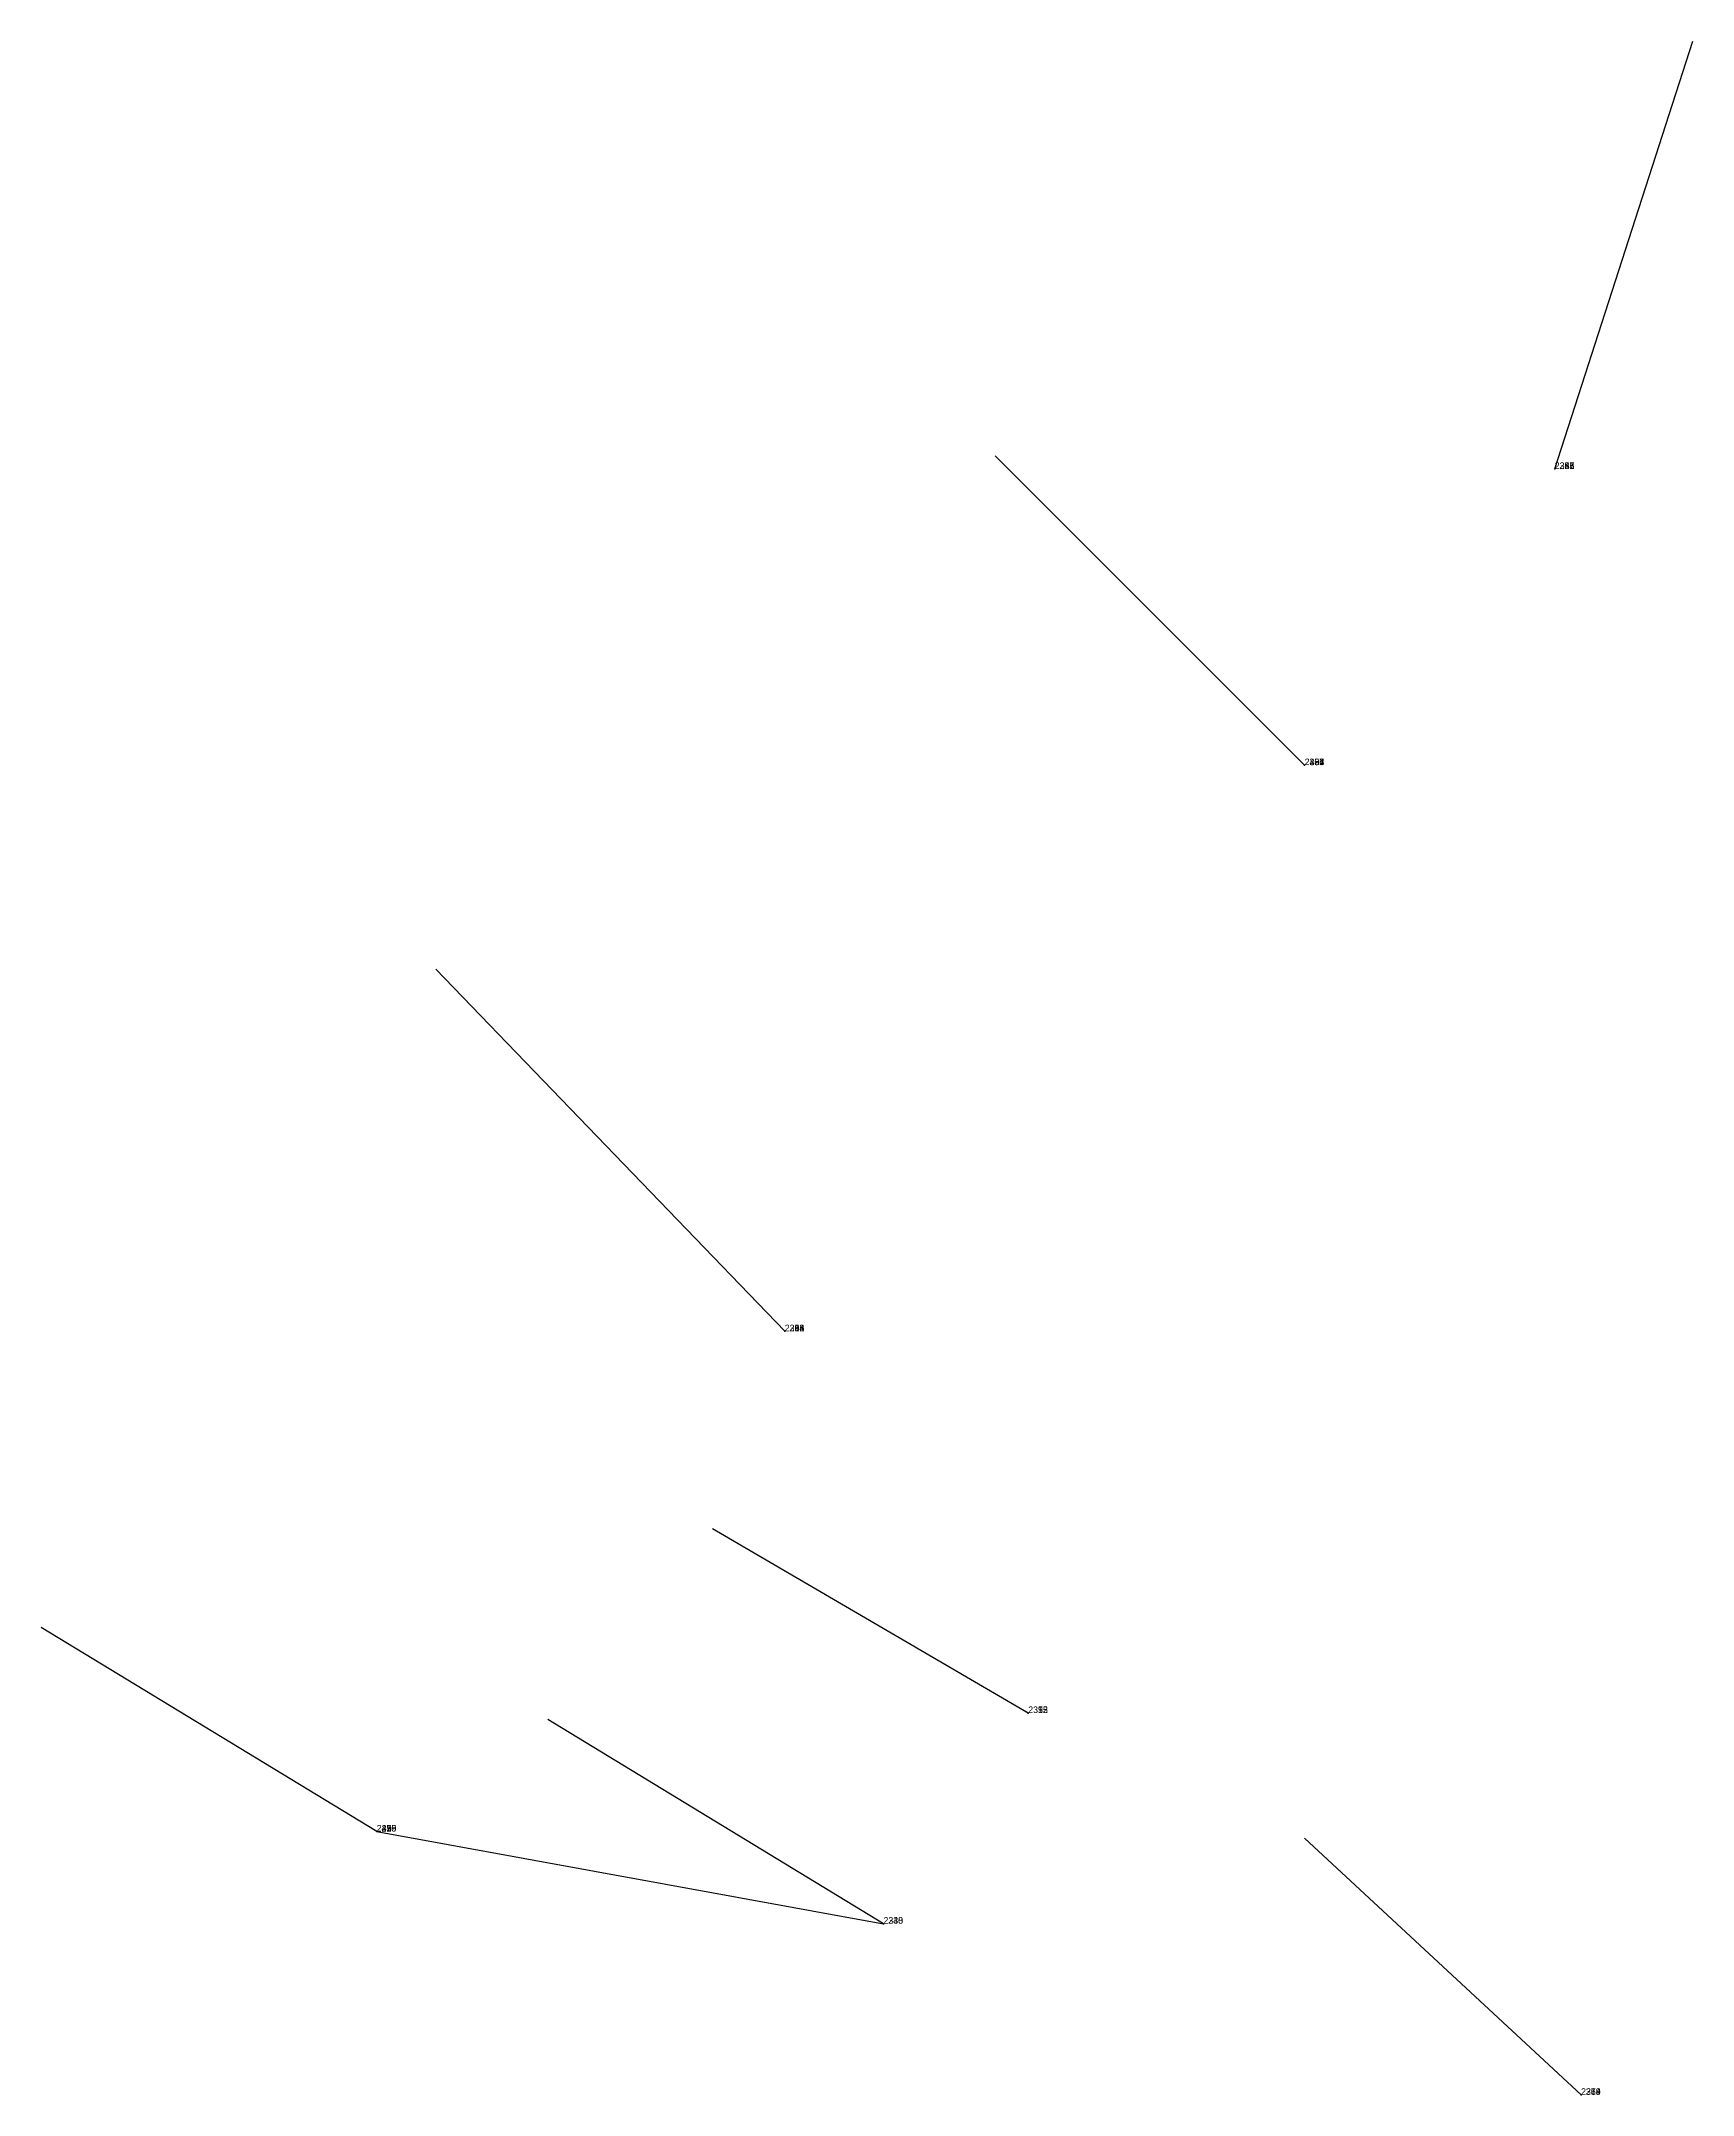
# Model space of a CAD drawing. Extents: x -747426.44 to -747424.45, y -964659.9 to -964657.28.
# Drawn here: x -747426.445 to -747426.194, y -964659.641 to -964659.329 of the extents above; entities that cross this region are included whole.
import ezdxf

# ---------------------------------------------------------------- set-up
doc = ezdxf.new("R2010")
doc.units = 0
for name, color, linetype in [('Facilities', 3, 'CONTINUOUS'), ('Facilities_lines', 3, 'CONTINUOUS'), ('Normals', 1, 'CONTINUOUS'), ('Source_points', 5, 'CONTINUOUS'), ('Text', 3, 'CONTINUOUS')]:
    doc.layers.add(name, color=color, linetype=linetype)

msp = doc.modelspace()

# ---------------------------------------------------------------- linework, layer by layer
at = {"layer": 'Facilities', "color": 3}
for p in [(-747426.215, -964659.394, 137.607), (-747426.253, -964659.439, 137.607), (-747426.332, -964659.525, 137.478), (-747426.295, -964659.583, 137.585), (-747426.394, -964659.601, 137.547), (-747426.211, -964659.641, 137.646)]:
    msp.add_point(p, dxfattribs=at)
at = {"layer": 'Facilities_lines', "color": 3}
for p, q in [((-747426.215, -964659.394, 137.607), (-747426.215, -964659.394, 137.607)), ((-747426.215, -964659.394, 137.607), (-747426.215, -964659.394, 137.607)), ((-747426.215, -964659.394, 137.607), (-747426.215, -964659.394, 137.607)), ((-747426.253, -964659.439, 137.607), (-747426.253, -964659.439, 137.607)), ((-747426.253, -964659.439, 137.607), (-747426.253, -964659.439, 137.607)), ((-747426.253, -964659.439, 137.607), (-747426.253, -964659.439, 137.607)), ((-747426.253, -964659.439, 137.607), (-747426.253, -964659.439, 137.607)), ((-747426.253, -964659.439, 137.607), (-747426.253, -964659.439, 137.607)), ((-747426.253, -964659.439, 137.607), (-747426.253, -964659.439, 137.607)), ((-747426.332, -964659.525, 137.478), (-747426.332, -964659.525, 137.478)), ((-747426.332, -964659.525, 137.478), (-747426.332, -964659.525, 137.478)), ((-747426.332, -964659.525, 137.478), (-747426.332, -964659.525, 137.478)), ((-747426.332, -964659.525, 137.478), (-747426.332, -964659.525, 137.478)), ((-747426.332, -964659.525, 137.478), (-747426.332, -964659.525, 137.478)), ((-747426.332, -964659.525, 137.478), (-747426.332, -964659.525, 137.478)), ((-747426.295, -964659.583, 137.585), (-747426.295, -964659.583, 137.585)), ((-747426.295, -964659.583, 137.585), (-747426.295, -964659.583, 137.585)), ((-747426.394, -964659.601, 137.547), (-747426.317, -964659.615, 137.634)), ((-747426.394, -964659.601, 137.547), (-747426.394, -964659.601, 137.547)), ((-747426.394, -964659.601, 137.547), (-747426.394, -964659.601, 137.547)), ((-747426.394, -964659.601, 137.547), (-747426.317, -964659.615, 137.634)), ((-747426.394, -964659.601, 137.547), (-747426.394, -964659.601, 137.547)), ((-747426.394, -964659.601, 137.547), (-747426.394, -964659.601, 137.547)), ((-747426.394, -964659.601, 137.547), (-747426.394, -964659.601, 137.547)), ((-747426.211, -964659.641, 137.646), (-747426.211, -964659.641, 137.646)), ((-747426.211, -964659.641, 137.646), (-747426.211, -964659.641, 137.646)), ((-747426.211, -964659.641, 137.646), (-747426.211, -964659.641, 137.646))]:
    msp.add_line(p, q, dxfattribs=at)
at = {"layer": 'Normals', "color": 1}
for p, q in [((-747426.215, -964659.394, 137.607), (-747426.194, -964659.329, 137.68)), ((-747426.215, -964659.394, 137.607), (-747426.194, -964659.329, 137.68)), ((-747426.215, -964659.394, 137.607), (-747426.194, -964659.329, 137.68)), ((-747426.215, -964659.394, 137.607), (-747426.194, -964659.329, 137.68)), ((-747426.253, -964659.439, 137.607), (-747426.3, -964659.392, 137.682)), ((-747426.253, -964659.439, 137.607), (-747426.3, -964659.392, 137.682)), ((-747426.253, -964659.439, 137.607), (-747426.3, -964659.392, 137.682)), ((-747426.253, -964659.439, 137.607), (-747426.3, -964659.392, 137.682)), ((-747426.253, -964659.439, 137.607), (-747426.3, -964659.392, 137.682)), ((-747426.253, -964659.439, 137.607), (-747426.3, -964659.392, 137.682)), ((-747426.253, -964659.439, 137.607), (-747426.3, -964659.392, 137.682)), ((-747426.332, -964659.525, 137.478), (-747426.385, -964659.47, 137.543)), ((-747426.332, -964659.525, 137.478), (-747426.385, -964659.47, 137.543)), ((-747426.332, -964659.525, 137.478), (-747426.385, -964659.47, 137.543)), ((-747426.332, -964659.525, 137.478), (-747426.385, -964659.47, 137.543)), ((-747426.332, -964659.525, 137.478), (-747426.385, -964659.47, 137.543)), ((-747426.332, -964659.525, 137.478), (-747426.385, -964659.47, 137.543)), ((-747426.332, -964659.525, 137.478), (-747426.385, -964659.47, 137.543)), ((-747426.295, -964659.583, 137.585), (-747426.343, -964659.555, 137.668)), ((-747426.295, -964659.583, 137.585), (-747426.343, -964659.555, 137.668)), ((-747426.295, -964659.583, 137.585), (-747426.343, -964659.555, 137.668)), ((-747426.394, -964659.601, 137.547), (-747426.445, -964659.57, 137.627)), ((-747426.394, -964659.601, 137.547), (-747426.445, -964659.57, 137.627)), ((-747426.394, -964659.601, 137.547), (-747426.445, -964659.57, 137.627)), ((-747426.394, -964659.601, 137.547), (-747426.445, -964659.57, 137.627)), ((-747426.394, -964659.601, 137.547), (-747426.445, -964659.57, 137.627)), ((-747426.394, -964659.601, 137.547), (-747426.445, -964659.57, 137.627)), ((-747426.317, -964659.615, 137.634), (-747426.368, -964659.584, 137.714)), ((-747426.317, -964659.615, 137.634), (-747426.368, -964659.584, 137.714)), ((-747426.211, -964659.641, 137.646), (-747426.253, -964659.602, 137.728)), ((-747426.211, -964659.641, 137.646), (-747426.253, -964659.602, 137.728)), ((-747426.211, -964659.641, 137.646), (-747426.253, -964659.602, 137.728)), ((-747426.211, -964659.641, 137.646), (-747426.253, -964659.602, 137.728))]:
    msp.add_line(p, q, dxfattribs=at)
at = {"layer": 'Source_points', "color": 5}
for p in [(-747426.215, -964659.394, 137.607), (-747426.215, -964659.394, 137.607), (-747426.215, -964659.394, 137.607), (-747426.253, -964659.439, 137.607), (-747426.253, -964659.439, 137.607), (-747426.253, -964659.439, 137.607), (-747426.253, -964659.439, 137.607), (-747426.253, -964659.439, 137.607), (-747426.253, -964659.439, 137.607), (-747426.332, -964659.525, 137.478), (-747426.332, -964659.525, 137.478), (-747426.332, -964659.525, 137.478), (-747426.332, -964659.525, 137.478), (-747426.332, -964659.525, 137.478), (-747426.332, -964659.525, 137.478), (-747426.295, -964659.583, 137.585), (-747426.295, -964659.583, 137.585), (-747426.394, -964659.601, 137.547), (-747426.394, -964659.601, 137.547), (-747426.394, -964659.601, 137.547), (-747426.394, -964659.601, 137.547), (-747426.394, -964659.601, 137.547), (-747426.317, -964659.615, 137.634), (-747426.317, -964659.615, 137.634), (-747426.211, -964659.641, 137.646), (-747426.211, -964659.641, 137.646), (-747426.211, -964659.641, 137.646)]:
    msp.add_point(p, dxfattribs=at)

# ---------------------------------------------------------------- texts
at = {"layer": 'Text', "color": 3}
for s, p in [('2348', (-747426.215, -964659.394, 137.607)), ('2255', (-747426.215, -964659.394, 137.607)), ('2281', (-747426.215, -964659.394, 137.607)), ('2327', (-747426.215, -964659.394, 137.607)), ('2406', (-747426.253, -964659.439, 137.607)), ('2254', (-747426.253, -964659.439, 137.607)), ('2267', (-747426.253, -964659.439, 137.607)), ('2291', (-747426.253, -964659.439, 137.607)), ('2322', (-747426.253, -964659.439, 137.607)), ('2336', (-747426.253, -964659.439, 137.607)), ('2351', (-747426.253, -964659.439, 137.607)), ('2313', (-747426.332, -964659.525, 137.478)), ('2256', (-747426.332, -964659.525, 137.478)), ('2268', (-747426.332, -964659.525, 137.478)), ('2294', (-747426.332, -964659.525, 137.478)), ('2298', (-747426.332, -964659.525, 137.478)), ('2302', (-747426.332, -964659.525, 137.478)), ('2304', (-747426.332, -964659.525, 137.478)), ('2393', (-747426.295, -964659.583, 137.585)), ('2312', (-747426.295, -964659.583, 137.585)), ('2355', (-747426.295, -964659.583, 137.585)), ('2429', (-747426.394, -964659.601, 137.547)), ('2238', (-747426.394, -964659.601, 137.547)), ('2278', (-747426.394, -964659.601, 137.547)), ('2315', (-747426.394, -964659.601, 137.547)), ('2350', (-747426.394, -964659.601, 137.547)), ('2396', (-747426.394, -964659.601, 137.547)), ('2240', (-747426.317, -964659.615, 137.634)), ('2338', (-747426.317, -964659.615, 137.634)), ('2379', (-747426.211, -964659.641, 137.646)), ('2264', (-747426.211, -964659.641, 137.646)), ('2319', (-747426.211, -964659.641, 137.646)), ('2358', (-747426.211, -964659.641, 137.646))]:
    msp.add_text(s, height=0.001, dxfattribs=at).set_placement(p)

doc.saveas('drawing.dxf')
